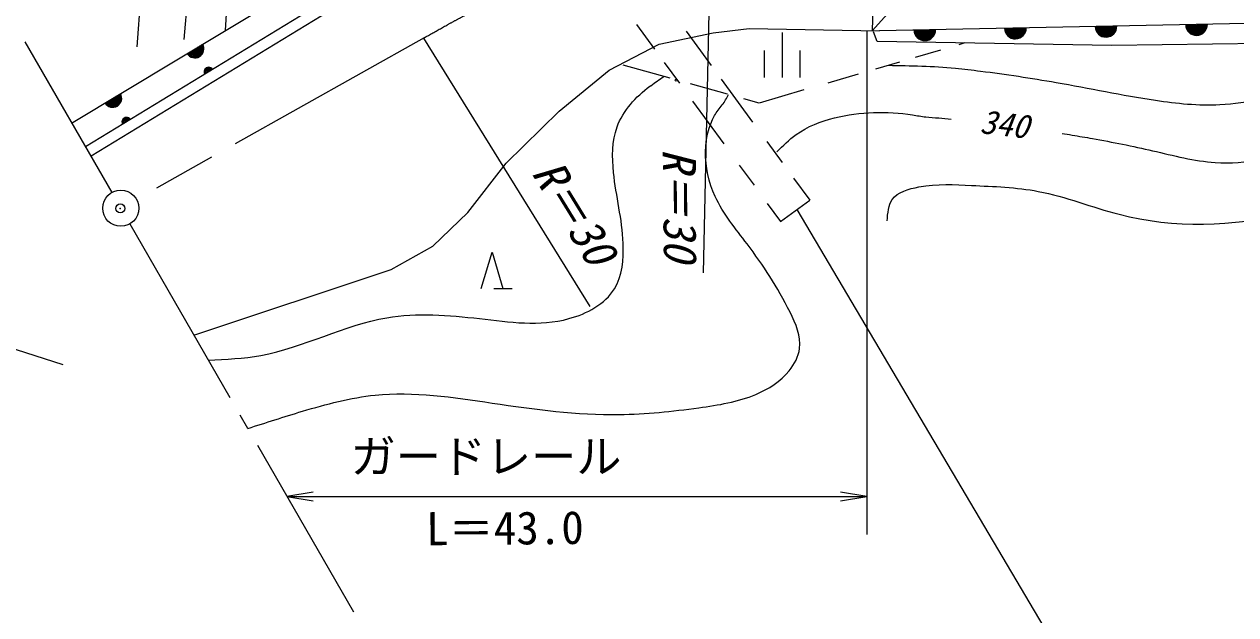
# Model space of a CAD drawing. Units: millimetres, scale not verified. Extents: x 40000 to 680000, y 20000 to 380000.
# Drawn here: x 263806 to 330906, y 262136 to 294845 of the extents above; entities that cross this region are included whole.
import ezdxf
from ezdxf.enums import TextEntityAlignment as Align

# ---------------------------------------------------------------- set-up
doc = ezdxf.new("R2010")
doc.units = ezdxf.units.MM
doc.header["$LTSCALE"] = 1000
doc.header["$PDMODE"] = 32
doc.header["$PDSIZE"] = 500
doc.linetypes.add('CHAIN', pattern=[18.5, 12, -1.5, 3.5, -1.5])
for name, color, linetype, lineweight in [('M-BGD', 7, 'Continuous', 25), ('M-BMK', 2, 'CHAIN', 13), ('M-BMK-SRVR', 3, 'Continuous', 25), ('M-STR-HTXT', 7, 'Continuous', 25), ('M-STR-STR3', 7, 'Continuous', 25)]:
    doc.layers.add(name, color=color, linetype=linetype, lineweight=lineweight)
doc.layers.add('M-OTRS', color=6, linetype='Continuous')
doc.styles.add('ＭＳ ゴシック', font='')
doc.styles.get('ＭＳ ゴシック').set_extended_font_data('MS Gothic')

# ---------------------------------------------------------------- blocks, each defined once
blk = doc.blocks.new('open_arrow')
at = {"color": 0, "linetype": 'Continuous', "lineweight": -2}
blk.add_lwpolyline([(7.5, 1.25), (0, 0), (7.5, -1.25)], dxfattribs=at)

msp = doc.modelspace()

# ---------------------------------------------------------------- linework, layer by layer
at = {"layer": 'M-BGD'}
for p, q in [((310789, 294493), (311068, 305992)), ((270052, 293601), (270858, 303633)), ((272671, 294004), (273396, 302948)), ((274946, 294497), (275491, 302585)), ((266429, 289372), (284637, 300329)), ((310789, 294493), (315988, 300383)), ((285395, 299143), (267191, 288050)), ((285708, 298630), (267504, 287537)), ((297717, 294827), (298714, 293463)), ((301959, 294371), (303955, 294603)), ((303955, 294603), (311174, 294487)), ((341276, 295067), (311174, 294487)), ((298964, 293744), (301959, 294371)), ((300464, 294458), (301848, 292565)), ((305778, 294393), (305778, 291893)), ((310468, 294499), (310468, 266573)), ((311053, 293885), (310839, 294427)), ((296202, 292305), (298964, 293744)), ((304778, 293393), (304778, 291893)), ((306778, 291893), (306778, 293393)), ((324050, 293675), (311053, 293885)), ((314556, 293415), (313153, 293005)), ((315896, 293807), (315571, 293712)), ((338201, 293858), (324050, 293675)), ((299579, 291857), (296983, 292583)), ((299253, 292726), (300093, 291577)), ((312284, 292751), (310947, 292360)), ((293440, 290030), (296202, 292305)), ((309984, 292079), (308304, 291588)), ((302754, 290969), (300710, 291541)), ((302412, 291794), (304150, 289416)), ((300813, 290592), (302545, 288222)), ((304509, 290479), (303656, 290717)), ((306983, 291202), (304509, 290479)), ((290492, 287152), (293440, 290030)), ((304926, 288353), (305782, 287183)), ((288379, 284413), (290492, 287152)), ((303408, 287041), (304224, 285925)), ((306418, 286312), (307308, 285095)), ((304960, 284918), (305693, 283915)), ((305693, 283915), (307308, 285095)), ((286442, 282550), (288379, 284413)), ((284130, 281264), (286442, 282550)), ((289121, 280213), (289721, 282213)), ((289721, 282213), (290321, 280213)), ((273201, 277629), (284130, 281264)), ((289821, 280213), (290821, 280213))]:
    msp.add_line(p, q, dxfattribs=at)
msp.add_circle((299911, 291746), 50, dxfattribs=at)
for centre, radius, start, end in [((318699, 294632), 600, 181.10337, 1.10337), ((318699, 294632), 550, 181.10337, 1.10337), ((318699, 294632), 500, 181.10337, 1.10337), ((318699, 294632), 450, 181.10337, 1.10337), ((318699, 294632), 400, 181.10337, 1.10337), ((318699, 294632), 350, 181.10337, 1.10337), ((318699, 294632), 300, 181.10337, 1.10337), ((318699, 294632), 250, 181.10337, 1.10337), ((318699, 294632), 200, 181.10337, 1.10337), ((318699, 294632), 150, 181.10337, 1.10337), ((318699, 294632), 100, 181.10337, 1.10337), ((318699, 294632), 50, 181.10337, 1.10337), ((323716, 294729), 600, 181.10337, 1.10337), ((323716, 294729), 550, 181.10337, 1.10337), ((323716, 294729), 500, 181.10337, 1.10337), ((323716, 294729), 450, 181.10337, 1.10337), ((323716, 294729), 400, 181.10337, 1.10337), ((323716, 294729), 350, 181.10337, 1.10337), ((323716, 294729), 300, 181.10337, 1.10337), ((323716, 294729), 250, 181.10337, 1.10337), ((323716, 294729), 200, 181.10337, 1.10337), ((323716, 294729), 150, 181.10337, 1.10337), ((323716, 294729), 100, 181.10337, 1.10337), ((323716, 294729), 50, 181.10337, 1.10337), ((328733, 294825), 600, 181.10337, 1.10337), ((328733, 294825), 550, 181.10337, 1.10337), ((328733, 294825), 500, 181.10337, 1.10337), ((328733, 294825), 450, 181.10337, 1.10337), ((328733, 294825), 400, 181.10337, 1.10337), ((328733, 294825), 350, 181.10337, 1.10337), ((328733, 294825), 300, 181.10337, 1.10337), ((328733, 294825), 250, 181.10337, 1.10337), ((328733, 294825), 200, 181.10337, 1.10337), ((328733, 294825), 150, 181.10337, 1.10337), ((328733, 294825), 100, 181.10337, 1.10337), ((328733, 294825), 50, 181.10337, 1.10337), ((313682, 294536), 600, 181.10337, 1.10337), ((313682, 294536), 550, 181.10337, 1.10337), ((313682, 294536), 500, 181.10337, 1.10337), ((313682, 294536), 450, 181.10337, 1.10337), ((313682, 294536), 400, 181.10337, 1.10337), ((313682, 294536), 350, 181.10337, 1.10337), ((313682, 294536), 300, 181.10337, 1.10337), ((313682, 294536), 250, 181.10337, 1.10337), ((313682, 294536), 200, 181.10337, 1.10337), ((313682, 294536), 150, 181.10337, 1.10337), ((313682, 294536), 100, 181.10337, 1.10337), ((313682, 294536), 50, 181.10337, 1.10337), ((273257, 293481), 500, 211.03839, 31.03839), ((273257, 293481), 500, 211.03839, 31.03839), ((273257, 293481), 450, 211.03839, 31.03839), ((273257, 293481), 400, 211.03839, 31.03839), ((273257, 293481), 350, 211.03839, 31.03839), ((273257, 293481), 300, 211.03839, 31.03839), ((273257, 293481), 250, 211.03839, 31.03839), ((273257, 293481), 200, 211.03839, 31.03839), ((273257, 293481), 150, 211.03839, 31.03839), ((273257, 293481), 100, 211.03839, 31.03839), ((273257, 293481), 50, 211.03839, 31.03839), ((274018, 292210), 250, 31.35676, 211.35676), ((274018, 292210), 200, 31.35676, 211.35676), ((274018, 292210), 150, 31.35676, 211.35676), ((274018, 292210), 100, 31.35676, 211.35676), ((274018, 292210), 50, 31.35676, 211.35676), ((268705, 290742), 500, 211.03839, 31.03839), ((268705, 290742), 500, 211.03839, 31.03839), ((268705, 290742), 450, 211.03839, 31.03839), ((268705, 290742), 400, 211.03839, 31.03839), ((268705, 290742), 350, 211.03839, 31.03839), ((268705, 290742), 300, 211.03839, 31.03839), ((268705, 290742), 250, 211.03839, 31.03839), ((268705, 290742), 200, 211.03839, 31.03839), ((268705, 290742), 150, 211.03839, 31.03839), ((268705, 290742), 100, 211.03839, 31.03839), ((268705, 290742), 50, 211.03839, 31.03839), ((269467, 289436), 250, 31.35676, 211.35676), ((269467, 289436), 200, 31.35676, 211.35676), ((269467, 289436), 150, 31.35676, 211.35676), ((269467, 289436), 100, 31.35676, 211.35676), ((269467, 289436), 50, 31.35676, 211.35676)]:
    msp.add_arc(centre, radius, start, end, dxfattribs=at)
for points, knots in [([(311596, 283946), (311632, 284387), (311667, 284827), (311883, 285137), (312172, 285550), (312783, 285730), (313361, 285834), (314392, 286020), (315319, 285962), (316275, 285916), (317491, 285858), (318755, 285820), (319969, 285588), (321492, 285297), (322936, 284702), (324443, 284316), (327476, 283539), (330764, 283612), (333801, 284398), (335916, 284945), (337909, 285838), (339916, 286655), (341991, 287500), (344080, 288263), (346155, 289200), (347139, 289644), (348120, 290127), (349151, 290308), (350291, 290508), (351493, 290339), (352681, 290267), (354574, 290153), (356434, 290285), (358304, 290349), (360492, 290425), (362694, 290409), (364871, 290719), (366390, 290935), (367897, 291310), (369304, 291909), (370509, 292422), (371642, 293098), (372752, 293797), (374938, 295173), (377039, 296637), (379237, 298024), (380342, 298722), (381472, 299400), (382684, 299830), (384001, 300298), (385416, 300475), (386830, 300651)], [0, 0, 0, 0, 1, 1, 1, 2, 2, 2, 3, 3, 3, 4, 4, 4, 5, 5, 5, 6, 6, 6, 7, 7, 7, 8, 8, 8, 9, 9, 9, 10, 10, 10, 11, 11, 11, 12, 12, 12, 13, 13, 13, 14, 14, 14, 15, 15, 15, 16, 16, 16, 17, 17, 17, 17]), ([(311659, 292569), (312900, 292549), (314141, 292530), (315375, 292411), (315609, 292389), (315842, 292363), (316076, 292335), (316309, 292308), (316542, 292279), (316775, 292250), (318173, 292073), (319568, 291866), (320954, 291622), (322787, 291299), (324604, 290912), (326454, 290637), (327639, 290460), (328837, 290330), (330025, 290390), (331585, 290469), (333126, 290877), (334622, 291375), (336188, 291897), (337703, 292519), (339219, 293140)], [0, 0, 0, 0, 1, 1, 1, 2, 2, 2, 3, 3, 3, 4, 4, 4, 5, 5, 5, 6, 6, 6, 7, 7, 7, 8, 8, 8, 8]), ([(274002, 276240), (274979, 276284), (275956, 276328), (276909, 276502), (279288, 276937), (281519, 278182), (283890, 278587), (285562, 278872), (287305, 278740), (289029, 278538), (290687, 278345), (292328, 278087), (293973, 278538), (294976, 278813), (295980, 279351), (296494, 280187), (296933, 280899), (297016, 281828), (296979, 282708), (296923, 284065), (296583, 285305), (296446, 286634), (296358, 287482), (296353, 288367), (296640, 289155), (296969, 290059), (297681, 290838), (298460, 291409), (298475, 291420), (298490, 291431), (298505, 291441), (298746, 291616), (298991, 291784), (299236, 291953)], [0, 0, 0, 0, 1, 1, 1, 2, 2, 2, 3, 3, 3, 4, 4, 4, 5, 5, 5, 6, 6, 6, 7, 7, 7, 8, 8, 8, 9, 9, 9, 10, 10, 10, 11, 11, 11, 11]), ([(321287, 288800), (321474, 288769), (321660, 288738), (321847, 288706), (322033, 288675), (322220, 288643), (322406, 288611), (322592, 288579), (322779, 288546), (322965, 288513), (324082, 288315), (325192, 288097), (326302, 287838), (327453, 287571), (328604, 287260), (329771, 287186), (331460, 287078), (333181, 287464), (334820, 287976), (336162, 288395), (337449, 288898), (338735, 289453), (339864, 289940), (340992, 290467), (341964, 291204), (342444, 291569), (342886, 291985), (343328, 292401)], [0, 0, 0, 0, 1, 1, 1, 2, 2, 2, 3, 3, 3, 4, 4, 4, 5, 5, 5, 6, 6, 6, 7, 7, 7, 8, 8, 8, 9, 9, 9, 9]), ([(276187, 272451), (277190, 272777), (278193, 273103), (279210, 273407), (280534, 273804), (281880, 274164), (283241, 274301), (285381, 274516), (287555, 274180), (289717, 273863), (292072, 273518), (294413, 273194), (296759, 273225), (298228, 273244), (299699, 273402), (301171, 273603), (302250, 273751), (303329, 273922), (304331, 274342), (305031, 274636), (305694, 275051), (306178, 275655), (306468, 276018), (306694, 276448), (306753, 276887), (306843, 277558), (306542, 278249), (306219, 278898), (305527, 280290), (304735, 281491), (303839, 282674), (303203, 283512), (302515, 284341), (302074, 285301), (301717, 286077), (301522, 286938), (301540, 287804), (301555, 288497), (301707, 289194), (302042, 289789), (302101, 289894), (302165, 289995), (302238, 290089), (302313, 290185), (302397, 290275), (302470, 290371), (302606, 290549), (302708, 290752), (302809, 290954)], [0, 0, 0, 0, 1, 1, 1, 2, 2, 2, 3, 3, 3, 4, 4, 4, 5, 5, 5, 6, 6, 6, 7, 7, 7, 8, 8, 8, 9, 9, 9, 10, 10, 10, 11, 11, 11, 12, 12, 12, 13, 13, 13, 14, 14, 14, 15, 15, 15, 16, 16, 16, 16]), ([(305485, 287772), (305826, 288113), (306166, 288453), (306552, 288731), (307177, 289182), (307921, 289467), (308682, 289659), (310101, 290016), (311581, 290045), (313010, 289821), (313251, 289783), (313492, 289738), (313734, 289710), (313974, 289682), (314215, 289671), (314456, 289653), (314684, 289636), (314912, 289613), (315139, 289590)], [0, 0, 0, 0, 1, 1, 1, 2, 2, 2, 3, 3, 3, 4, 4, 4, 5, 5, 5, 6, 6, 6, 6])]:
    msp.add_open_spline(points, degree=3, knots=knots, dxfattribs=at)
at = {"layer": 'M-BMK'}
msp.add_line((285956, 294089), (270023, 285141), dxfattribs=at)
msp.add_open_spline([(285956, 294089), (287229, 294814), (288502, 295538), (289841, 296113), (291128, 296665), (292476, 297078), (293839, 297425), (295119, 297750), (296411, 298016), (297715, 298184), (299059, 298356), (300417, 298424), (301775, 298491)], degree=3, knots=[0, 0, 0, 0, 1, 1, 1, 2, 2, 2, 3, 3, 3, 4, 4, 4, 4], dxfattribs=at)
at = {"layer": 'M-BMK-SRVR'}
for p, q in [((263835, 293870), (268652, 285518)), ((269651, 283785), (275200, 274162)), ((275752, 273205), (276179, 272464)), ((276718, 271529), (282043, 262296))]:
    msp.add_line(p, q, dxfattribs=at)
msp.add_circle((269151, 284652), 1000, dxfattribs=at)
at = {"layer": 'M-OTRS'}
msp.add_point((269125, 284642), dxfattribs=at)
at = {"layer": 'M-STR-HTXT', "lineweight": 13}
for p, q in [((301436, 281079), (301801, 298492)), ((295146, 279204), (285938, 294079))]:
    msp.add_line(p, q, dxfattribs=at)
at = {"layer": 'M-STR-STR3'}
for p, q in [((231957, 286816), (265949, 275999)), ((306603, 284580), (321660, 259122)), ((278356, 268689), (310468, 268689))]:
    msp.add_line(p, q, dxfattribs=at)

# ---------------------------------------------------------------- block references
at = {"layer": 'M-STR-STR3', "xscale": 193, "yscale": 193}
msp.add_blockref('open_arrow', (278356, 268689), dxfattribs=at)
at = {"layer": 'M-STR-STR3', "xscale": 193, "yscale": 193, "rotation": 180}
msp.add_blockref('open_arrow', (310468, 268689), dxfattribs=at)

# ---------------------------------------------------------------- texts
at = {"layer": 'M-BGD', "style": 'ＭＳ ゴシック', "oblique": 15}
msp.add_text('340', height=1320, rotation=353.333, dxfattribs=at).set_placement((316765, 289473), align=Align.MIDDLE_LEFT)
at = {"layer": 'M-STR-HTXT', "style": 'ＭＳ ゴシック', "oblique": 15}
for rotation, p in [(270.666, (300998, 287967)), (301.544, (293432, 287573))]:
    msp.add_text('R＝30', height=1833, rotation=rotation, dxfattribs=at).set_placement(p, align=Align.TOP_LEFT)
at = {"layer": 'M-STR-STR3', "style": 'ＭＳ ゴシック'}
msp.add_text('ガードレール', height=1833, dxfattribs=at).set_placement((281883, 269437), align=Align.BOTTOM_LEFT)
msp.add_text('L＝43.0', height=1833, rotation=0.507, dxfattribs=at).set_placement((286075, 265433), align=Align.BOTTOM_LEFT)

doc.saveas('drawing.dxf')
